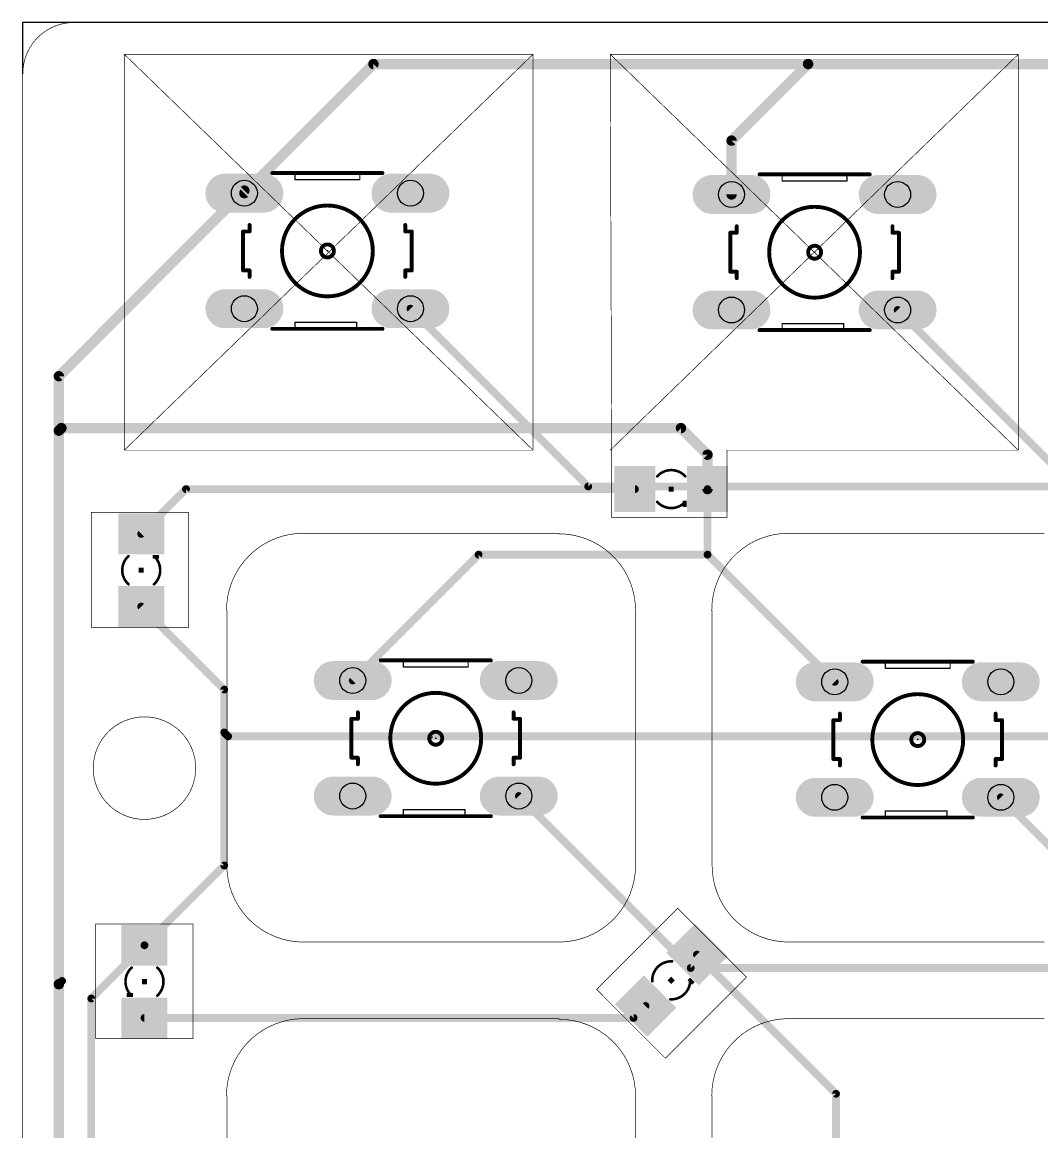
# Model space of a CAD drawing. Extents: x -0.04 to 6.3, y -0.04 to 3.98.
# Drawn here: x -0.001 to 1.571, y 2.228 to 3.938 of the extents above; entities that cross this region are included whole.
import ezdxf

# ---------------------------------------------------------------- set-up
doc = ezdxf.new("R2010")
doc.units = 0
for name, color, linetype in [('1', 22, 'CONTINUOUS'), ('16', 175, 'CONTINUOUS'), ('17', 82, 'CONTINUOUS'), ('20', 7, 'CONTINUOUS'), ('21', 253, 'CONTINUOUS'), ('23', 7, 'CONTINUOUS'), ('44', 253, 'CONTINUOUS')]:
    doc.layers.add(name, color=color, linetype=linetype)

# ---------------------------------------------------------------- blocks, each defined once
blk = doc.blocks.new('LONGP100')
at = {"const_width": 1}
blk.add_lwpolyline([(-0.5, 0), (0.5, 0)], dxfattribs=at)
at = {"const_width": 0.5}
for points in [[(-0.5, 0.25, 1), (-0.5, -0.25)], [(0.5, -0.25, 1), (0.5, 0.25)]]:
    blk.add_lwpolyline(points, format="xyb", dxfattribs=at)
blk = doc.blocks.new('RECT')
blk.add_solid([(-0.5, -0.5), (0.5, -0.5), (-0.5, 0.5), (0.5, 0.5)])

msp = doc.modelspace()

# ---------------------------------------------------------------- linework, layer by layer
at = {"layer": '1'}
for points, const_width in [([(0.342, 3.674), (0.541, 3.873)], 0.016), ([(0.541, 3.873), (1.211, 3.873)], 0.016), ([(1.093, 3.755), (1.211, 3.873)], 0.016), ([(1.211, 3.873), (2.039, 3.873)], 0.016), ([(1.093, 3.672), (1.093, 3.755)], 0.016), ([(0.056, 3.392), (0.342, 3.678)], 0.016), ([(0.056, 3.308), (0.056, 3.392)], 0.016), ([(0.06, 3.312), (0.056, 3.308)], 0.016), ([(1.015, 3.312), (0.06, 3.312)], 0.016), ([(1.055984, 3.271016), (1.015, 3.312)], 0.016), ([(0.056, 2.455), (0.056, 3.308)], 0.016), ([(1.055984, 3.218), (1.055984, 3.271016)], 0.016), ([(0.183, 3.148984), (0.252016, 3.218)], 0.012), ([(0.252016, 3.218), (0.944016, 3.218)], 0.012), ([(1.055984, 3.117016), (1.055984, 3.218)], 0.012), ([(0.509, 2.923), (0.703016, 3.117016)], 0.012), ([(0.703016, 3.117016), (1.055984, 3.117016)], 0.012), ([(1.252, 2.921), (1.055984, 3.117016)], 0.012), ([(0.311, 2.909016), (0.183, 3.037016)], 0.012), ([(0.311, 2.909016), (0.311, 2.843)], 0.012), ([(0.311, 2.637984), (0.311, 2.843)], 0.012), ([(0.311, 2.843), (0.317, 2.837)], 0.012), ([(0.317, 2.837), (1.678016, 2.837)], 0.012), ([(0.188, 2.514984), (0.311, 2.637984)], 0.012), ([(0.106, 2.432984), (0.188, 2.514984)], 0.012), ([(1.039587, 2.500587), (1.254, 2.286173)], 0.012), ([(0.056, 1.713), (0.056, 2.455)], 0.016), ([(0.061, 2.46), (0.056, 2.455)], 0.012), ([(0.106, 1.851984), (0.106, 2.432984)], 0.012), ([(0.942016, 2.403016), (0.960413, 2.421413)], 0.012), ([(0.188, 2.403016), (0.942016, 2.403016)], 0.012), ([(1.254, 2.286173), (1.254, 2.16)], 0.012)]:
    msp.add_lwpolyline(points, dxfattribs=dict(at, const_width=const_width))
for points, const_width in [([(0.541, 3.877, 1), (0.541, 3.869)], 0.008), ([(0.543828, 3.870172, 1), (0.538172, 3.875828)], 0.008), ([(1.211, 3.877, 1), (1.211, 3.869)], 0.008), ([(1.213828, 3.870172, 1), (1.208172, 3.875828)], 0.008), ([(1.211, 3.869, 1), (1.211, 3.877)], 0.008), ([(1.097, 3.755, 1), (1.089, 3.755)], 0.008), ([(1.090172, 3.757828, 1), (1.095828, 3.752172)], 0.008), ([(0.339172, 3.676828, 1), (0.344828, 3.671172)], 0.008), ([(0.344828, 3.675172, 1), (0.339172, 3.680828)], 0.008), ([(1.089, 3.672, 1), (1.097, 3.672)], 0.008), ([(0.06, 3.392, 1), (0.052, 3.392)], 0.008), ([(0.053172, 3.394828, 1), (0.058828, 3.389172)], 0.008), ([(0.06, 3.316, 1), (0.06, 3.308)], 0.008), ([(0.062828, 3.309172, 1), (0.057172, 3.314828)], 0.008), ([(1.017828, 3.314828, 1), (1.012172, 3.309172)], 0.008), ([(1.015, 3.308, 1), (1.015, 3.316)], 0.008), ([(0.06, 3.308, 1), (0.052, 3.308)], 0.008), ([(0.052, 3.308, 1), (0.06, 3.308)], 0.008), ([(0.053172, 3.310828, 1), (0.058828, 3.305172)], 0.008), ([(1.059984, 3.271016, 1), (1.051984, 3.271016)], 0.008), ([(1.053156, 3.268187, 1), (1.058813, 3.273844)], 0.008), ([(0.252016, 3.221, 1), (0.252016, 3.215)], 0.006), ([(0.254137, 3.215879, 1), (0.249894, 3.220121)], 0.006), ([(0.944016, 3.215, 1), (0.944016, 3.221)], 0.006), ([(1.051984, 3.218, 1), (1.059984, 3.218)], 0.008), ([(1.058984, 3.218, 1), (1.052984, 3.218)], 0.006), ([(0.180879, 3.151106, 1), (0.185121, 3.146863)], 0.006), ([(0.703016, 3.120016, 1), (0.703016, 3.114016)], 0.006), ([(0.705137, 3.114894, 1), (0.700894, 3.119137)], 0.006), ([(1.058106, 3.119137, 1), (1.053863, 3.114894)], 0.006), ([(1.052984, 3.117016, 1), (1.058984, 3.117016)], 0.006), ([(1.055984, 3.114016, 1), (1.055984, 3.120016)], 0.006), ([(0.185121, 3.039137, 1), (0.180879, 3.034894)], 0.006), ([(0.506879, 2.925121, 1), (0.511121, 2.920879)], 0.006), ([(1.249879, 2.918879, 1), (1.254121, 2.923121)], 0.006), ([(0.314, 2.909016, 1), (0.308, 2.909016)], 0.006), ([(0.308879, 2.906894, 1), (0.313121, 2.911137)], 0.006), ([(0.314, 2.843, 1), (0.308, 2.843)], 0.006), ([(0.313121, 2.845121, 1), (0.308879, 2.840879)], 0.006), ([(0.308, 2.843, 1), (0.314, 2.843)], 0.006), ([(0.317, 2.84, 1), (0.317, 2.834)], 0.006), ([(0.314879, 2.834879, 1), (0.319121, 2.839121)], 0.006), ([(0.308, 2.637984, 1), (0.314, 2.637984)], 0.006), ([(0.313121, 2.635863, 1), (0.308879, 2.640106)], 0.006), ([(0.185879, 2.517106, 1), (0.190121, 2.512863)], 0.006), ([(0.190121, 2.512863, 1), (0.185879, 2.517106)], 0.006), ([(1.041708, 2.502708, 1), (1.037465, 2.498465)], 0.006), ([(0.06, 2.455, 1), (0.052, 2.455)], 0.008), ([(0.063121, 2.457879, 1), (0.058879, 2.462121)], 0.006), ([(0.052, 2.455, 1), (0.06, 2.455)], 0.008), ([(0.053879, 2.457121, 1), (0.058121, 2.452879)], 0.006), ([(0.109, 2.432984, 1), (0.103, 2.432984)], 0.006), ([(0.103879, 2.435106, 1), (0.108121, 2.430863)], 0.006), ([(0.962534, 2.419292, 1), (0.958292, 2.423534)], 0.006), ([(0.188, 2.406016, 1), (0.188, 2.400016)], 0.006), ([(0.939894, 2.405137, 1), (0.944137, 2.400894)], 0.006), ([(0.942016, 2.400016, 1), (0.942016, 2.406016)], 0.006), ([(1.257, 2.286173, 1), (1.251, 2.286173)], 0.006), ([(1.251879, 2.284052, 1), (1.256121, 2.288295)], 0.006)]:
    msp.add_lwpolyline(points, format="xyb", dxfattribs=dict(at, const_width=const_width))
at = {"layer": '16', "const_width": 0.012}
for points in [[(0.872, 3.222), (0.598, 3.496)], [(1.349, 3.494), (1.596, 3.247)], [(3.907, 3.222), (0.872, 3.222)], [(1.03, 2.48), (0.765, 2.745)], [(1.508, 2.743), (1.745, 2.506)], [(2.839, 2.48), (1.03, 2.48)]]:
    msp.add_lwpolyline(points, dxfattribs=at)
at = {"layer": '16', "const_width": 0.006}
for points in [[(0.600121, 3.498121, 1), (0.595879, 3.493879)], [(1.351121, 3.496121, 1), (1.346879, 3.491879)], [(0.872, 3.225, 1), (0.872, 3.219)], [(0.869879, 3.219879, 1), (0.874121, 3.224121)], [(0.767121, 2.747121, 1), (0.762879, 2.742879)], [(1.510121, 2.745121, 1), (1.505879, 2.740879)], [(1.03, 2.483, 1), (1.03, 2.477)], [(1.027879, 2.477879, 1), (1.032121, 2.482121)]]:
    msp.add_lwpolyline(points, format="xyb", dxfattribs=at)
at = {"layer": '20'}
for p, q in [((6.299213, 3.937008), (0, 3.937008)), ((0, 3.937008), (0, 3.858))]:
    msp.add_line(p, q, dxfattribs=at)
for points, const_width in [([(0.079, 3.937, 0.416068), (0.000502, 3.858003)], 0.001), ([(0.079, 3.93725, 1), (0.079, 3.93675)], 0.0005), ([(0.079, 3.93675, 1), (0.079, 3.93725)], 0.0005), ([(0.157, 3.88825, 1), (0.157, 3.88775)], 0.0005), ([(0.15725, 3.888, 1), (0.15675, 3.888)], 0.0005), ([(0.157174, 3.88818, 1), (0.156826, 3.88782)], 0.0005), ([(0.78725, 3.888, 1), (0.78675, 3.888)], 0.0005), ([(0.787174, 3.88782, 1), (0.786826, 3.88818)], 0.0005), ([(0.787, 3.88775, 1), (0.787, 3.88825)], 0.0005), ([(0.90625, 3.888001, 1), (0.90575, 3.887999)], 0.0005), ([(0.906, 3.88825, 1), (0.906, 3.88775)], 0.0005), ([(0.906174, 3.888179, 1), (0.905826, 3.887821)], 0.0005), ([(1.53525, 3.888, 1), (1.53475, 3.888)], 0.0005), ([(1.535174, 3.887821, 1), (1.534826, 3.888179)], 0.0005), ([(1.535, 3.88775, 1), (1.535, 3.88825)], 0.0005), ([(0.00025, 3.858, 1), (-0.00025, 3.858)], 0.0005), ([(0.000252, 3.858002, 1), (0.000752, 3.858005)], 0.0005), ([(0.90825, 3.323, 1), (0.90775, 3.323)], 0.0005), ([(0.90775, 3.322999, 1), (0.90825, 3.323001)], 0.0005), ([(0.157, 3.27825, 1), (0.157, 3.27775)], 0.0005), ([(0.156826, 3.27818, 1), (0.157174, 3.27782)], 0.0005), ([(0.15675, 3.278, 1), (0.15725, 3.278)], 0.0005), ([(0.78675, 3.278, 1), (0.78725, 3.278)], 0.0005), ([(0.786826, 3.27782, 1), (0.787174, 3.27818)], 0.0005), ([(0.787, 3.27775, 1), (0.787, 3.27825)], 0.0005), ([(0.905826, 3.278179, 1), (0.906174, 3.277821)], 0.0005), ([(1.086, 3.27825, 1), (1.086, 3.27775)], 0.0005), ([(1.08625, 3.278, 1), (1.08575, 3.278)], 0.0005), ([(1.53475, 3.278, 1), (1.53525, 3.278)], 0.0005), ([(1.534826, 3.277821, 1), (1.535174, 3.278179)], 0.0005), ([(1.535, 3.27775, 1), (1.535, 3.27825)], 0.0005), ([(0.10625, 3.182, 1), (0.10575, 3.182)], 0.0005), ([(0.106, 3.18225, 1), (0.106, 3.18175)], 0.0005), ([(0.25625, 3.182, 1), (0.25575, 3.182)], 0.0005), ([(0.256, 3.18175, 1), (0.256, 3.18225)], 0.0005), ([(0.908, 3.17425, 1), (0.908, 3.17375)], 0.0005), ([(0.90775, 3.174, 1), (0.90825, 3.174)], 0.0005), ([(1.08575, 3.174, 1), (1.08625, 3.174)], 0.0005), ([(1.086, 3.17375, 1), (1.086, 3.17425)], 0.0005), ([(0.433, 3.15, 0.415455), (0.314501, 3.030998)], 0.001), ([(0.433, 3.15025, 1), (0.433, 3.14975)], 0.0005), ([(0.433, 3.14975, 1), (0.433, 3.15025)], 0.0005), ([(0.945, 3.031, 0.414214), (0.827, 3.149)], 0.001), ([(0.827, 3.14925, 1), (0.827, 3.14875)], 0.0005), ([(0.827, 3.14975, 1), (0.827, 3.15025)], 0.0005), ([(1.181, 3.15, 0.415455), (1.062501, 3.030998)], 0.001), ([(1.181, 3.15025, 1), (1.181, 3.14975)], 0.0005), ([(1.181, 3.14975, 1), (1.181, 3.15025)], 0.0005), ([(0.314251, 3.030997, 1), (0.314751, 3.030999)], 0.0005), ([(0.31525, 3.031, 1), (0.31475, 3.031)], 0.0005), ([(0.94525, 3.031, 1), (0.94475, 3.031)], 0.0005), ([(0.94475, 3.031, 1), (0.94525, 3.031)], 0.0005), ([(1.062251, 3.030997, 1), (1.062751, 3.030999)], 0.0005), ([(1.06325, 3.031, 1), (1.06275, 3.031)], 0.0005), ([(0.106, 3.00525, 1), (0.106, 3.00475)], 0.0005), ([(0.10575, 3.005, 1), (0.10625, 3.005)], 0.0005), ([(0.25575, 3.005, 1), (0.25625, 3.005)], 0.0005), ([(0.256, 3.00475, 1), (0.256, 3.00525)], 0.0005), ([(0.188, 2.709, 1), (0.188, 2.867, 1), (0.188, 2.709)], 0.001), ([(0.628786, 2.832129, 1), (0.629214, 2.831871)], 0.0005), ([(0.628776, 2.832112, 1), (0.629224, 2.831888)], 0.0005), ([(0.630224, 2.833888, 1), (0.629776, 2.834112)], 0.0005), ([(0.63225, 2.837, 1), (0.63175, 2.837)], 0.0005), ([(0.63175, 2.835, 1), (0.63225, 2.835)], 0.0005), ([(0.632214, 2.836871, 1), (0.631786, 2.837129)], 0.0005), ([(0.315, 2.638, 0.414214), (0.433, 2.52)], 0.001), ([(0.31525, 2.638, 1), (0.31475, 2.638)], 0.0005), ([(0.31475, 2.638, 1), (0.31525, 2.638)], 0.0005), ([(0.827, 2.52, 0.414214), (0.945, 2.638)], 0.001), ([(0.94525, 2.638, 1), (0.94475, 2.638)], 0.0005), ([(0.94475, 2.638, 1), (0.94525, 2.638)], 0.0005), ([(1.063, 2.638, 0.414214), (1.181, 2.52)], 0.001), ([(1.06325, 2.638, 1), (1.06275, 2.638)], 0.0005), ([(1.06275, 2.638, 1), (1.06325, 2.638)], 0.0005), ([(1.010177, 2.572177, 1), (1.009823, 2.571823)], 0.0005), ([(1.010177, 2.571823, 1), (1.009823, 2.572177)], 0.0005), ([(0.11325, 2.548, 1), (0.11275, 2.548)], 0.0005), ([(0.113, 2.54825, 1), (0.113, 2.54775)], 0.0005), ([(0.26325, 2.548, 1), (0.26275, 2.548)], 0.0005), ([(0.263, 2.54775, 1), (0.263, 2.54825)], 0.0005), ([(0.433, 2.52025, 1), (0.433, 2.51975)], 0.0005), ([(0.433, 2.51975, 1), (0.433, 2.52025)], 0.0005), ([(0.827, 2.52025, 1), (0.827, 2.51975)], 0.0005), ([(0.827, 2.51975, 1), (0.827, 2.52025)], 0.0005), ([(1.181, 2.52025, 1), (1.181, 2.51975)], 0.0005), ([(1.181, 2.51975, 1), (1.181, 2.52025)], 0.0005), ([(1.116177, 2.465823, 1), (1.115823, 2.466177)], 0.0005), ([(1.115823, 2.465823, 1), (1.116177, 2.466177)], 0.0005), ([(0.885177, 2.447177, 1), (0.884823, 2.446823)], 0.0005), ([(0.884823, 2.447177, 1), (0.885177, 2.446823)], 0.0005), ([(0.433, 2.402, 0.415455), (0.314501, 2.282998)], 0.001), ([(0.433, 2.40225, 1), (0.433, 2.40175)], 0.0005), ([(0.433, 2.40175, 1), (0.433, 2.40225)], 0.0005), ([(0.945, 2.283, 0.414214), (0.827, 2.401)], 0.001), ([(0.827, 2.40125, 1), (0.827, 2.40075)], 0.0005), ([(0.827, 2.40175, 1), (0.827, 2.40225)], 0.0005), ([(1.181, 2.402, 0.415455), (1.062501, 2.282998)], 0.001), ([(1.181, 2.40225, 1), (1.181, 2.40175)], 0.0005), ([(1.181, 2.40175, 1), (1.181, 2.40225)], 0.0005), ([(0.113, 2.37125, 1), (0.113, 2.37075)], 0.0005), ([(0.11275, 2.371, 1), (0.11325, 2.371)], 0.0005), ([(0.26275, 2.371, 1), (0.26325, 2.371)], 0.0005), ([(0.263, 2.37075, 1), (0.263, 2.37125)], 0.0005), ([(0.990823, 2.341177, 1), (0.991177, 2.340823)], 0.0005), ([(0.990823, 2.340823, 1), (0.991177, 2.341177)], 0.0005), ([(0.314251, 2.282997, 1), (0.314751, 2.282999)], 0.0005), ([(0.31525, 2.283, 1), (0.31475, 2.283)], 0.0005), ([(0.94525, 2.283, 1), (0.94475, 2.283)], 0.0005), ([(0.94475, 2.283, 1), (0.94525, 2.283)], 0.0005), ([(1.062251, 2.282997, 1), (1.062751, 2.282999)], 0.0005), ([(1.06325, 2.283, 1), (1.06275, 2.283)], 0.0005)]:
    msp.add_lwpolyline(points, format="xyb", dxfattribs=dict(at, const_width=const_width))
at = {"layer": '20', "const_width": 0.001}
for points in [[(0.079, 3.937), (4.606, 3.937)], [(0.157, 3.888), (0.787, 3.888)], [(0.157, 3.888), (0.157, 3.278)], [(0.157, 3.888), (0.787, 3.278)], [(0.157, 3.278), (0.787, 3.888)], [(0.787, 3.888), (0.787, 3.278)], [(0.906, 3.888), (0.908, 3.323)], [(0.906, 3.888), (1.535, 3.888)], [(0.906, 3.888), (1.535, 3.278)], [(0.906, 3.278), (1.535, 3.888)], [(1.535, 3.888), (1.535, 3.278)], [(0, 0.079), (0, 3.858)], [(0.908, 3.323), (0.908, 3.174)], [(0.157, 3.278), (0.787, 3.278)], [(1.535, 3.278), (1.086, 3.278)], [(1.086, 3.278), (1.086, 3.174)], [(0.106, 3.005), (0.106, 3.182)], [(0.106, 3.182), (0.256, 3.182)], [(0.256, 3.005), (0.256, 3.182)], [(0.908, 3.174), (1.086, 3.174)], [(0.433, 3.15), (0.827, 3.15)], [(1.181, 3.15), (1.575, 3.15)], [(0.315, 3.031), (0.315, 2.638)], [(0.945, 3.031), (0.945, 2.638)], [(1.063, 3.031), (1.063, 2.638)], [(0.106, 3.005), (0.256, 3.005)], [(0.629, 2.832), (0.632, 2.837)], [(0.63, 2.834), (0.629, 2.832)], [(0.632, 2.837), (0.632, 2.835)], [(0.885, 2.447), (1.01, 2.572)], [(1.01, 2.572), (1.116, 2.466)], [(0.113, 2.371), (0.113, 2.548)], [(0.113, 2.548), (0.263, 2.548)], [(0.263, 2.371), (0.263, 2.548)], [(0.433, 2.52), (0.827, 2.52)], [(1.181, 2.52), (1.575, 2.52)], [(0.991, 2.341), (1.116, 2.466)], [(0.885, 2.447), (0.991, 2.341)], [(0.433, 2.402), (0.827, 2.402)], [(1.181, 2.402), (1.575, 2.402)], [(0.113, 2.371), (0.263, 2.371)], [(0.315, 2.283), (0.315, 1.89)], [(0.945, 2.283), (0.945, 1.89)], [(1.063, 2.283), (1.063, 1.89)]]:
    msp.add_lwpolyline(points, dxfattribs=at)
at = {"layer": '21'}
for points, const_width in [([(0.42, 3.705), (0.385, 3.705)], 0.006), ([(0.52, 3.705), (0.42, 3.705)], 0.006), ([(0.42, 3.705), (0.42, 3.695)], 0.002), ([(0.52, 3.695), (0.42, 3.695)], 0.002), ([(0.555, 3.705), (0.52, 3.705)], 0.006), ([(0.52, 3.695), (0.52, 3.705)], 0.002), ([(1.171, 3.703), (1.136, 3.703)], 0.006), ([(1.271, 3.703), (1.171, 3.703)], 0.006), ([(1.171, 3.703), (1.171, 3.693)], 0.002), ([(1.271, 3.693), (1.171, 3.693)], 0.002), ([(1.306, 3.703), (1.271, 3.703)], 0.006), ([(1.271, 3.693), (1.271, 3.703)], 0.002), ([(0.35, 3.615), (0.35, 3.625)], 0.006), ([(0.59, 3.615), (0.59, 3.625)], 0.006), ([(1.101, 3.613), (1.101, 3.623)], 0.006), ([(1.341, 3.613), (1.341, 3.623)], 0.006), ([(0.34, 3.615), (0.35, 3.615)], 0.006), ([(0.34, 3.615), (0.34, 3.555)], 0.006), ([(0.59, 3.615), (0.6, 3.615)], 0.006), ([(0.6, 3.555), (0.6, 3.615)], 0.006), ([(1.091, 3.613), (1.101, 3.613)], 0.006), ([(1.091, 3.613), (1.091, 3.553)], 0.006), ([(1.341, 3.613), (1.351, 3.613)], 0.006), ([(1.351, 3.553), (1.351, 3.613)], 0.006), ([(0.35, 3.555), (0.34, 3.555)], 0.006), ([(0.35, 3.555), (0.35, 3.545)], 0.006), ([(0.6, 3.555), (0.59, 3.555)], 0.006), ([(0.59, 3.555), (0.59, 3.545)], 0.006), ([(1.101, 3.553), (1.091, 3.553)], 0.006), ([(1.101, 3.553), (1.101, 3.543)], 0.006), ([(1.351, 3.553), (1.341, 3.553)], 0.006), ([(1.341, 3.553), (1.341, 3.543)], 0.006), ([(0.515, 3.475), (0.42, 3.475)], 0.002), ([(0.42, 3.475), (0.42, 3.465)], 0.002), ([(0.515, 3.475), (0.515, 3.465)], 0.002), ([(1.266, 3.473), (1.171, 3.473)], 0.002), ([(1.171, 3.473), (1.171, 3.463)], 0.002), ([(1.266, 3.473), (1.266, 3.463)], 0.002), ([(0.385, 3.465), (0.42, 3.465)], 0.006), ([(0.42, 3.465), (0.515, 3.465)], 0.006), ([(0.515, 3.465), (0.555, 3.465)], 0.006), ([(1.136, 3.463), (1.171, 3.463)], 0.006), ([(1.171, 3.463), (1.266, 3.463)], 0.006), ([(1.266, 3.463), (1.306, 3.463)], 0.006), ([(0.587, 2.954), (0.552, 2.954)], 0.006), ([(0.687, 2.954), (0.587, 2.954)], 0.006), ([(0.587, 2.954), (0.587, 2.944)], 0.002), ([(0.687, 2.944), (0.587, 2.944)], 0.002), ([(0.722, 2.954), (0.687, 2.954)], 0.006), ([(0.687, 2.944), (0.687, 2.954)], 0.002), ([(1.33, 2.952), (1.295, 2.952)], 0.006), ([(1.43, 2.952), (1.33, 2.952)], 0.006), ([(1.33, 2.952), (1.33, 2.942)], 0.002), ([(1.43, 2.942), (1.33, 2.942)], 0.002), ([(1.465, 2.952), (1.43, 2.952)], 0.006), ([(1.43, 2.942), (1.43, 2.952)], 0.002), ([(0.517, 2.864), (0.517, 2.874)], 0.006), ([(0.757, 2.864), (0.757, 2.874)], 0.006), ([(1.26, 2.862), (1.26, 2.872)], 0.006), ([(1.5, 2.862), (1.5, 2.872)], 0.006), ([(0.507, 2.864), (0.517, 2.864)], 0.006), ([(0.507, 2.864), (0.507, 2.804)], 0.006), ([(0.757, 2.864), (0.767, 2.864)], 0.006), ([(0.767, 2.804), (0.767, 2.864)], 0.006), ([(1.25, 2.862), (1.26, 2.862)], 0.006), ([(1.25, 2.862), (1.25, 2.802)], 0.006), ([(1.5, 2.862), (1.51, 2.862)], 0.006), ([(1.51, 2.802), (1.51, 2.862)], 0.006), ([(0.517, 2.804), (0.507, 2.804)], 0.006), ([(0.517, 2.804), (0.517, 2.794)], 0.006), ([(0.767, 2.804), (0.757, 2.804)], 0.006), ([(0.757, 2.804), (0.757, 2.794)], 0.006), ([(1.26, 2.802), (1.25, 2.802)], 0.006), ([(1.26, 2.802), (1.26, 2.792)], 0.006), ([(1.51, 2.802), (1.5, 2.802)], 0.006), ([(1.5, 2.802), (1.5, 2.792)], 0.006), ([(0.682, 2.724), (0.587, 2.724)], 0.002), ([(0.587, 2.724), (0.587, 2.714)], 0.002), ([(0.682, 2.724), (0.682, 2.714)], 0.002), ([(1.425, 2.722), (1.33, 2.722)], 0.002), ([(1.33, 2.722), (1.33, 2.712)], 0.002), ([(1.425, 2.722), (1.425, 2.712)], 0.002), ([(0.552, 2.714), (0.587, 2.714)], 0.006), ([(0.587, 2.714), (0.682, 2.714)], 0.006), ([(0.682, 2.714), (0.722, 2.714)], 0.006), ([(1.295, 2.712), (1.33, 2.712)], 0.006), ([(1.33, 2.712), (1.425, 2.712)], 0.006), ([(1.425, 2.712), (1.465, 2.712)], 0.006)]:
    msp.add_lwpolyline(points, dxfattribs=dict(at, const_width=const_width))
for points, const_width in [([(0.385, 3.7065, 1), (0.385, 3.7035)], 0.003), ([(0.42, 3.7065, 1), (0.42, 3.7035)], 0.003), ([(0.42, 3.7035, 1), (0.42, 3.7065)], 0.003), ([(0.4205, 3.705, 1), (0.4195, 3.705)], 0.001), ([(0.42, 3.6955, 1), (0.42, 3.6945)], 0.001), ([(0.4195, 3.695, 1), (0.4205, 3.695)], 0.001), ([(0.52, 3.7065, 1), (0.52, 3.7035)], 0.003), ([(0.52, 3.7035, 1), (0.52, 3.7065)], 0.003), ([(0.5205, 3.705, 1), (0.5195, 3.705)], 0.001), ([(0.5195, 3.695, 1), (0.5205, 3.695)], 0.001), ([(0.52, 3.6945, 1), (0.52, 3.6955)], 0.001), ([(0.555, 3.7035, 1), (0.555, 3.7065)], 0.003), ([(1.136, 3.7045, 1), (1.136, 3.7015)], 0.003), ([(1.171, 3.7045, 1), (1.171, 3.7015)], 0.003), ([(1.171, 3.7015, 1), (1.171, 3.7045)], 0.003), ([(1.1715, 3.703, 1), (1.1705, 3.703)], 0.001), ([(1.171, 3.6935, 1), (1.171, 3.6925)], 0.001), ([(1.1705, 3.693, 1), (1.1715, 3.693)], 0.001), ([(1.271, 3.7045, 1), (1.271, 3.7015)], 0.003), ([(1.271, 3.7015, 1), (1.271, 3.7045)], 0.003), ([(1.2715, 3.703, 1), (1.2705, 3.703)], 0.001), ([(1.2705, 3.693, 1), (1.2715, 3.693)], 0.001), ([(1.271, 3.6925, 1), (1.271, 3.6935)], 0.001), ([(1.306, 3.7015, 1), (1.306, 3.7045)], 0.003), ([(0.47, 3.515, 1), (0.47, 3.655, 1), (0.47, 3.515)], 0.006), ([(1.221, 3.513, 1), (1.221, 3.653, 1), (1.221, 3.513)], 0.006), ([(0.3515, 3.625, 1), (0.3485, 3.625)], 0.003), ([(0.5915, 3.625, 1), (0.5885, 3.625)], 0.003), ([(1.1025, 3.623, 1), (1.0995, 3.623)], 0.003), ([(1.3425, 3.623, 1), (1.3395, 3.623)], 0.003), ([(0.34, 3.6165, 1), (0.34, 3.6135)], 0.003), ([(0.3415, 3.615, 1), (0.3385, 3.615)], 0.003), ([(0.3485, 3.615, 1), (0.3515, 3.615)], 0.003), ([(0.35, 3.6135, 1), (0.35, 3.6165)], 0.003), ([(0.59, 3.6165, 1), (0.59, 3.6135)], 0.003), ([(0.5885, 3.615, 1), (0.5915, 3.615)], 0.003), ([(0.6015, 3.615, 1), (0.5985, 3.615)], 0.003), ([(0.6, 3.6135, 1), (0.6, 3.6165)], 0.003), ([(1.091, 3.6145, 1), (1.091, 3.6115)], 0.003), ([(1.0925, 3.613, 1), (1.0895, 3.613)], 0.003), ([(1.0995, 3.613, 1), (1.1025, 3.613)], 0.003), ([(1.101, 3.6115, 1), (1.101, 3.6145)], 0.003), ([(1.341, 3.6145, 1), (1.341, 3.6115)], 0.003), ([(1.3395, 3.613, 1), (1.3425, 3.613)], 0.003), ([(1.3525, 3.613, 1), (1.3495, 3.613)], 0.003), ([(1.351, 3.6115, 1), (1.351, 3.6145)], 0.003), ([(0.47, 3.575, 1), (0.47, 3.595, 1), (0.47, 3.575)], 0.006), ([(1.221, 3.573, 1), (1.221, 3.593, 1), (1.221, 3.573)], 0.006), ([(0.34, 3.5565, 1), (0.34, 3.5535)], 0.003), ([(0.3515, 3.555, 1), (0.3485, 3.555)], 0.003), ([(0.35, 3.5535, 1), (0.35, 3.5565)], 0.003), ([(0.59, 3.5565, 1), (0.59, 3.5535)], 0.003), ([(0.5915, 3.555, 1), (0.5885, 3.555)], 0.003), ([(0.6, 3.5535, 1), (0.6, 3.5565)], 0.003), ([(0.3385, 3.555, 1), (0.3415, 3.555)], 0.003), ([(0.3485, 3.545, 1), (0.3515, 3.545)], 0.003), ([(0.5885, 3.545, 1), (0.5915, 3.545)], 0.003), ([(0.5985, 3.555, 1), (0.6015, 3.555)], 0.003), ([(1.091, 3.5545, 1), (1.091, 3.5515)], 0.003), ([(1.0895, 3.553, 1), (1.0925, 3.553)], 0.003), ([(1.1025, 3.553, 1), (1.0995, 3.553)], 0.003), ([(1.0995, 3.543, 1), (1.1025, 3.543)], 0.003), ([(1.101, 3.5515, 1), (1.101, 3.5545)], 0.003), ([(1.341, 3.5545, 1), (1.341, 3.5515)], 0.003), ([(1.3425, 3.553, 1), (1.3395, 3.553)], 0.003), ([(1.3395, 3.543, 1), (1.3425, 3.543)], 0.003), ([(1.3495, 3.553, 1), (1.3525, 3.553)], 0.003), ([(1.351, 3.5515, 1), (1.351, 3.5545)], 0.003), ([(0.42, 3.4755, 1), (0.42, 3.4745)], 0.001), ([(0.4205, 3.475, 1), (0.4195, 3.475)], 0.001), ([(0.5155, 3.475, 1), (0.5145, 3.475)], 0.001), ([(0.515, 3.4745, 1), (0.515, 3.4755)], 0.001), ([(1.171, 3.4735, 1), (1.171, 3.4725)], 0.001), ([(1.1715, 3.473, 1), (1.1705, 3.473)], 0.001), ([(1.2665, 3.473, 1), (1.2655, 3.473)], 0.001), ([(1.266, 3.4725, 1), (1.266, 3.4735)], 0.001), ([(0.385, 3.4665, 1), (0.385, 3.4635)], 0.003), ([(0.42, 3.4665, 1), (0.42, 3.4635)], 0.003), ([(0.42, 3.4635, 1), (0.42, 3.4665)], 0.003), ([(0.4195, 3.465, 1), (0.4205, 3.465)], 0.001), ([(0.515, 3.4665, 1), (0.515, 3.4635)], 0.003), ([(0.515, 3.4635, 1), (0.515, 3.4665)], 0.003), ([(0.5145, 3.465, 1), (0.5155, 3.465)], 0.001), ([(0.555, 3.4635, 1), (0.555, 3.4665)], 0.003), ([(1.136, 3.4645, 1), (1.136, 3.4615)], 0.003), ([(1.171, 3.4645, 1), (1.171, 3.4615)], 0.003), ([(1.171, 3.4615, 1), (1.171, 3.4645)], 0.003), ([(1.1705, 3.463, 1), (1.1715, 3.463)], 0.001), ([(1.266, 3.4645, 1), (1.266, 3.4615)], 0.003), ([(1.266, 3.4615, 1), (1.266, 3.4645)], 0.003), ([(1.2655, 3.463, 1), (1.2665, 3.463)], 0.001), ([(1.306, 3.4615, 1), (1.306, 3.4645)], 0.003), ([(1.021654, 3.237685, 0.44237), (0.978346, 3.237685)], 0.004), ([(0.977607, 3.238358, 1), (0.979086, 3.237012)], 0.002), ([(1.020914, 3.237012, 1), (1.022393, 3.238358)], 0.002), ([(0.978346, 3.198315, 0.44237), (1.021654, 3.198315)], 0.004), ([(0.979086, 3.198988, 1), (0.977607, 3.197642)], 0.002), ([(1.022393, 3.197642, 1), (1.020914, 3.198988)], 0.002), ([(0.163315, 3.114654, 0.44237), (0.163315, 3.071346)], 0.004), ([(0.163988, 3.113914, 1), (0.162642, 3.115393)], 0.002), ([(0.202685, 3.071346, 0.44237), (0.202685, 3.114654)], 0.004), ([(0.203358, 3.115393, 1), (0.202012, 3.113914)], 0.002), ([(0.162642, 3.070607, 1), (0.163988, 3.072086)], 0.002), ([(0.202012, 3.072086, 1), (0.203358, 3.070607)], 0.002), ([(0.552, 2.9555, 1), (0.552, 2.9525)], 0.003), ([(0.587, 2.9555, 1), (0.587, 2.9525)], 0.003), ([(0.587, 2.9525, 1), (0.587, 2.9555)], 0.003), ([(0.5875, 2.954, 1), (0.5865, 2.954)], 0.001), ([(0.587, 2.9445, 1), (0.587, 2.9435)], 0.001), ([(0.5865, 2.944, 1), (0.5875, 2.944)], 0.001), ([(0.687, 2.9555, 1), (0.687, 2.9525)], 0.003), ([(0.687, 2.9525, 1), (0.687, 2.9555)], 0.003), ([(0.6875, 2.954, 1), (0.6865, 2.954)], 0.001), ([(0.6865, 2.944, 1), (0.6875, 2.944)], 0.001), ([(0.687, 2.9435, 1), (0.687, 2.9445)], 0.001), ([(0.722, 2.9525, 1), (0.722, 2.9555)], 0.003), ([(1.295, 2.9535, 1), (1.295, 2.9505)], 0.003), ([(1.33, 2.9535, 1), (1.33, 2.9505)], 0.003), ([(1.33, 2.9505, 1), (1.33, 2.9535)], 0.003), ([(1.3305, 2.952, 1), (1.3295, 2.952)], 0.001), ([(1.33, 2.9425, 1), (1.33, 2.9415)], 0.001), ([(1.3295, 2.942, 1), (1.3305, 2.942)], 0.001), ([(1.43, 2.9535, 1), (1.43, 2.9505)], 0.003), ([(1.43, 2.9505, 1), (1.43, 2.9535)], 0.003), ([(1.4305, 2.952, 1), (1.4295, 2.952)], 0.001), ([(1.4295, 2.942, 1), (1.4305, 2.942)], 0.001), ([(1.43, 2.9415, 1), (1.43, 2.9425)], 0.001), ([(1.465, 2.9505, 1), (1.465, 2.9535)], 0.003), ([(0.637, 2.764, 1), (0.637, 2.904, 1), (0.637, 2.764)], 0.006), ([(1.38, 2.762, 1), (1.38, 2.902, 1), (1.38, 2.762)], 0.006), ([(0.5185, 2.874, 1), (0.5155, 2.874)], 0.003), ([(0.7585, 2.874, 1), (0.7555, 2.874)], 0.003), ([(1.2615, 2.872, 1), (1.2585, 2.872)], 0.003), ([(1.5015, 2.872, 1), (1.4985, 2.872)], 0.003), ([(0.507, 2.8655, 1), (0.507, 2.8625)], 0.003), ([(0.5085, 2.864, 1), (0.5055, 2.864)], 0.003), ([(0.5155, 2.864, 1), (0.5185, 2.864)], 0.003), ([(0.517, 2.8625, 1), (0.517, 2.8655)], 0.003), ([(0.757, 2.8655, 1), (0.757, 2.8625)], 0.003), ([(0.7555, 2.864, 1), (0.7585, 2.864)], 0.003), ([(0.7685, 2.864, 1), (0.7655, 2.864)], 0.003), ([(0.767, 2.8625, 1), (0.767, 2.8655)], 0.003), ([(1.25, 2.8635, 1), (1.25, 2.8605)], 0.003), ([(1.2515, 2.862, 1), (1.2485, 2.862)], 0.003), ([(1.2585, 2.862, 1), (1.2615, 2.862)], 0.003), ([(1.26, 2.8605, 1), (1.26, 2.8635)], 0.003), ([(1.5, 2.8635, 1), (1.5, 2.8605)], 0.003), ([(1.4985, 2.862, 1), (1.5015, 2.862)], 0.003), ([(1.5115, 2.862, 1), (1.5085, 2.862)], 0.003), ([(1.51, 2.8605, 1), (1.51, 2.8635)], 0.003), ([(0.637, 2.824, 1), (0.637, 2.844, 1), (0.637, 2.824)], 0.006), ([(1.38, 2.822, 1), (1.38, 2.842, 1), (1.38, 2.822)], 0.006), ([(0.507, 2.8055, 1), (0.507, 2.8025)], 0.003), ([(0.5055, 2.804, 1), (0.5085, 2.804)], 0.003), ([(0.5185, 2.804, 1), (0.5155, 2.804)], 0.003), ([(0.517, 2.8025, 1), (0.517, 2.8055)], 0.003), ([(0.757, 2.8055, 1), (0.757, 2.8025)], 0.003), ([(0.7585, 2.804, 1), (0.7555, 2.804)], 0.003), ([(0.7655, 2.804, 1), (0.7685, 2.804)], 0.003), ([(0.767, 2.8025, 1), (0.767, 2.8055)], 0.003), ([(1.25, 2.8035, 1), (1.25, 2.8005)], 0.003), ([(1.2615, 2.802, 1), (1.2585, 2.802)], 0.003), ([(1.26, 2.8005, 1), (1.26, 2.8035)], 0.003), ([(1.5, 2.8035, 1), (1.5, 2.8005)], 0.003), ([(1.5015, 2.802, 1), (1.4985, 2.802)], 0.003), ([(1.51, 2.8005, 1), (1.51, 2.8035)], 0.003), ([(0.5155, 2.794, 1), (0.5185, 2.794)], 0.003), ([(0.7555, 2.794, 1), (0.7585, 2.794)], 0.003), ([(1.2485, 2.802, 1), (1.2515, 2.802)], 0.003), ([(1.2585, 2.792, 1), (1.2615, 2.792)], 0.003), ([(1.4985, 2.792, 1), (1.5015, 2.792)], 0.003), ([(1.5085, 2.802, 1), (1.5115, 2.802)], 0.003), ([(0.587, 2.7245, 1), (0.587, 2.7235)], 0.001), ([(0.5875, 2.724, 1), (0.5865, 2.724)], 0.001), ([(0.6825, 2.724, 1), (0.6815, 2.724)], 0.001), ([(0.682, 2.7235, 1), (0.682, 2.7245)], 0.001), ([(1.33, 2.7225, 1), (1.33, 2.7215)], 0.001), ([(1.3305, 2.722, 1), (1.3295, 2.722)], 0.001), ([(1.4255, 2.722, 1), (1.4245, 2.722)], 0.001), ([(1.425, 2.7215, 1), (1.425, 2.7225)], 0.001), ([(0.552, 2.7155, 1), (0.552, 2.7125)], 0.003), ([(0.587, 2.7155, 1), (0.587, 2.7125)], 0.003), ([(0.587, 2.7125, 1), (0.587, 2.7155)], 0.003), ([(0.5865, 2.714, 1), (0.5875, 2.714)], 0.001), ([(0.682, 2.7155, 1), (0.682, 2.7125)], 0.003), ([(0.682, 2.7125, 1), (0.682, 2.7155)], 0.003), ([(0.6815, 2.714, 1), (0.6825, 2.714)], 0.001), ([(0.722, 2.7125, 1), (0.722, 2.7155)], 0.003), ([(1.295, 2.7135, 1), (1.295, 2.7105)], 0.003), ([(1.33, 2.7135, 1), (1.33, 2.7105)], 0.003), ([(1.33, 2.7105, 1), (1.33, 2.7135)], 0.003), ([(1.3295, 2.712, 1), (1.3305, 2.712)], 0.001), ([(1.425, 2.7135, 1), (1.425, 2.7105)], 0.003), ([(1.425, 2.7105, 1), (1.425, 2.7135)], 0.003), ([(1.4245, 2.712, 1), (1.4255, 2.712)], 0.001), ([(1.465, 2.7105, 1), (1.465, 2.7135)], 0.003), ([(0.168315, 2.480654, 0.44237), (0.168315, 2.437346)], 0.004), ([(0.168988, 2.479914, 1), (0.167642, 2.481393)], 0.002), ([(0.207685, 2.437346, 0.44237), (0.207685, 2.480654)], 0.004), ([(0.208358, 2.481393, 1), (0.207012, 2.479914)], 0.002), ([(1.001392, 2.490231, 0.44237), (0.970769, 2.459608)], 0.004), ([(1.001344, 2.489232, 1), (1.001439, 2.49123)], 0.002), ([(0.998608, 2.431769, 0.44237), (1.029231, 2.462392)], 0.004), ([(1.03023, 2.462439, 1), (1.028232, 2.462344)], 0.002), ([(0.96977, 2.45956, 1), (0.971768, 2.459656)], 0.002), ([(0.167642, 2.436607, 1), (0.168988, 2.438086)], 0.002), ([(0.207012, 2.438086, 1), (0.208358, 2.436607)], 0.002), ([(0.998656, 2.432768, 1), (0.99856, 2.43077)], 0.002)]:
    msp.add_lwpolyline(points, format="xyb", dxfattribs=dict(at, const_width=const_width))
at = {"layer": '23'}
for p in [(0.47, 3.585), (1.221, 3.583), (1, 3.218), (0.183, 3.093), (0.637, 2.834), (1.38, 2.832), (0.188, 2.459), (1, 2.461)]:
    msp.add_point(p, dxfattribs=at)
at = {"layer": '44'}
for centre in [(0.342, 3.674), (0.598, 3.674), (1.093, 3.672), (1.349, 3.672), (0.342, 3.496), (0.598, 3.496), (1.093, 3.494), (1.349, 3.494), (0.509, 2.923), (0.765, 2.923), (1.252, 2.921), (1.508, 2.921), (0.509, 2.745), (0.765, 2.745), (1.252, 2.743), (1.508, 2.743)]:
    msp.add_circle(centre, 0.02, dxfattribs=at)

# ---------------------------------------------------------------- block references
at = {"layer": '1', "xscale": 0.062992, "yscale": 0.070984}
for p in [(0.944016, 3.218), (1.055984, 3.218)]:
    msp.add_blockref('RECT', p, dxfattribs=at)
for p, rotation in [((0.183, 3.148984), 90), ((0.183, 3.037016), 90), ((1.039587, 2.500587), 45), ((0.188, 2.514984), 270), ((0.960413, 2.421413), 45), ((0.188, 2.403016), 270)]:
    msp.add_blockref('RECT', p, dxfattribs=dict(at, rotation=rotation))
at = {"layer": '17', "xscale": 0.06, "yscale": 0.06}
for p in [(0.342, 3.674), (0.342, 3.674), (0.598, 3.674), (0.598, 3.674), (1.093, 3.672), (1.093, 3.672), (1.349, 3.672), (1.349, 3.672), (0.342, 3.496), (0.342, 3.496), (0.598, 3.496), (0.598, 3.496), (1.093, 3.494), (1.093, 3.494), (1.349, 3.494), (1.349, 3.494), (0.509, 2.923), (0.509, 2.923), (0.765, 2.923), (0.765, 2.923), (1.252, 2.921), (1.252, 2.921), (1.508, 2.921), (1.508, 2.921), (0.509, 2.745), (0.509, 2.745), (0.765, 2.745), (0.765, 2.745), (1.252, 2.743), (1.252, 2.743), (1.508, 2.743), (1.508, 2.743)]:
    msp.add_blockref('LONGP100', p, dxfattribs=at)
at = {"layer": '21'}
for p, xscale, yscale in [((1, 3.218), 0.007874, 0.007874), ((1.020669, 3.195362), 0.005906, 0.009843)]:
    msp.add_blockref('RECT', p, dxfattribs=dict(at, xscale=xscale, yscale=yscale))
for p, xscale, yscale, rotation in [((0.205638, 3.113669), 0.005906, 0.009843, 90), ((0.183, 3.093), 0.007874, 0.007874, 90), ((0.188, 2.459), 0.007874, 0.007874, 270), ((1, 2.461), 0.007874, 0.007874, 45), ((1.030623, 2.459608), 0.005906, 0.009843, 45), ((0.165362, 2.438331), 0.005906, 0.009843, 270)]:
    msp.add_blockref('RECT', p, dxfattribs=dict(at, xscale=xscale, yscale=yscale, rotation=rotation))

doc.saveas('drawing.dxf')
